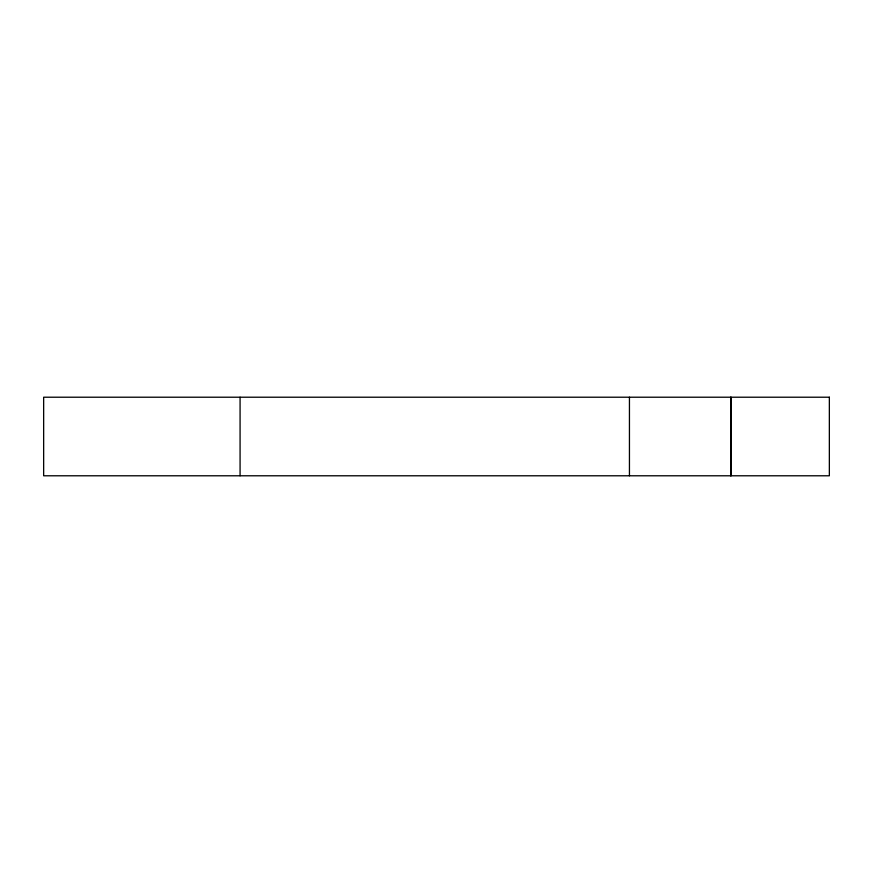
<?xml version="1.0" encoding="UTF-8"?>
<svg xmlns="http://www.w3.org/2000/svg" width="873" height="873" viewBox="0 0 873 873"><rect width="100%" height="100%" fill="white"/><g stroke="black" fill="none" stroke-linecap="round" stroke-linejoin="round"><path stroke-width="1.31" d="M731.138 397.215L731.138 475.785M730.657 397.215L730.657 475.785M629.444 397.215L629.444 475.785M240.075 397.215L240.075 475.785M829.35 397.215L43.65 397.215L43.65 475.785L829.35 475.785L829.35 397.215"/></g></svg>
